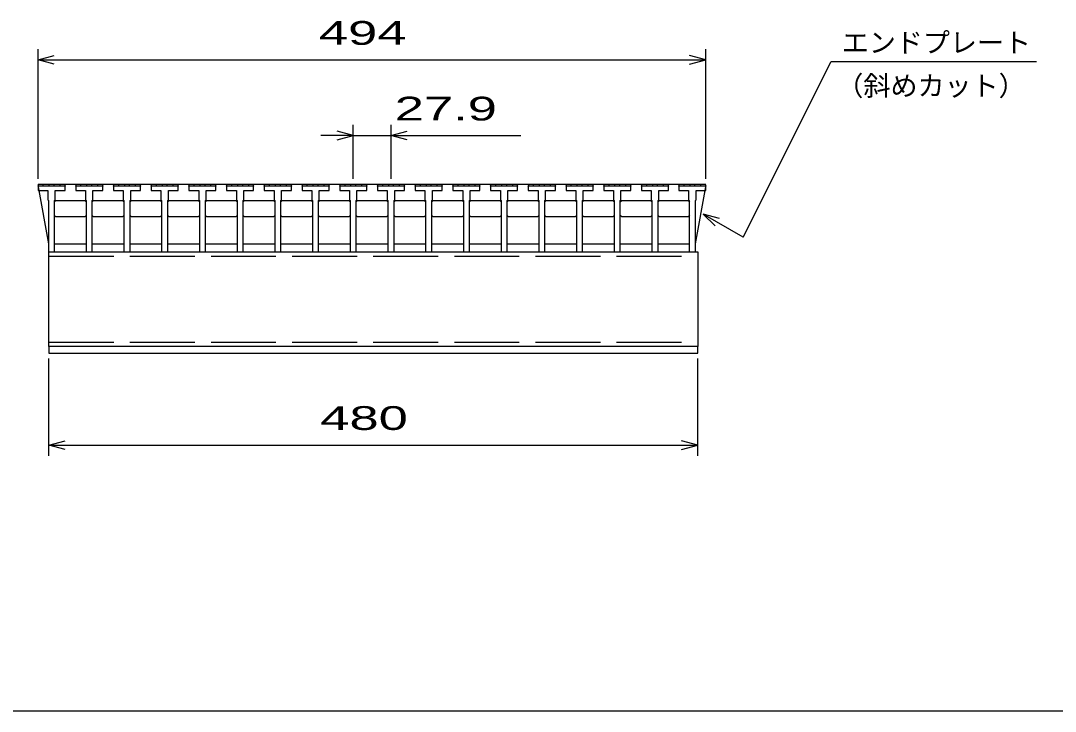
# Model space of a CAD drawing. Units: millimetres, scale not verified. Extents: x -1456 to 1389, y -1026 to 839.
# Drawn here: x -940 to -174, y -921 to -410 of the extents above; entities that cross this region are included whole.
import ezdxf
from ezdxf.enums import TextEntityAlignment as Align

# ---------------------------------------------------------------- set-up
doc = ezdxf.new("R2010")
doc.units = ezdxf.units.MM
doc.header["$LTSCALE"] = 8
doc.linetypes.add('DASHED', pattern=[7.5, 6, -1.5])
for name, color, linetype, lineweight in [('0_2', 150, 'Continuous', 25), ('16', 3, 'Continuous', 25), ('22', 2, 'Continuous', 25)]:
    doc.layers.add(name, color=color, linetype=linetype, lineweight=lineweight)
doc.styles.add('ベクトル', font='')
doc.styles.get('ベクトル').set_extended_font_data('ベクトル')

msp = doc.modelspace()

# ---------------------------------------------------------------- linework, layer by layer
at = {"layer": '0_2'}
msp.add_line((1388.8, -921.2), (-1379.2, -921.2), dxfattribs=at)
at = {"layer": '16'}
for p, q in [((-927, -532.7), (-926.5, -531.2)), ((-927, -531.2), (-433, -531.2)), ((-927, -531.2), (-927, -533.2)), ((-927, -532.7), (-927, -535.7)), ((-907, -532.7), (-927, -532.7)), ((-927, -533.2), (-919.25, -575.2)), ((-927, -535.7), (-919.75, -535.7)), ((-926.5, -531.2), (-923.6, -531.2)), ((-923.6, -531.2), (-923.1, -532.7)), ((-919.75, -535.7), (-919.75, -542.7)), ((-918.95, -532.7), (-918.45, -531.2)), ((-918.45, -531.2), (-915.55, -531.2)), ((-915.55, -531.2), (-915.05, -532.7)), ((-914.25, -542.7), (-914.25, -535.7)), ((-914.25, -535.7), (-907, -535.7)), ((-910.9, -532.7), (-910.4, -531.2)), ((-910.4, -531.2), (-907.5, -531.2)), ((-907.5, -531.2), (-907, -532.7)), ((-907, -535.7), (-907, -532.7)), ((-899.1, -532.7), (-898.6, -531.2)), ((-899.1, -532.7), (-899.1, -535.7)), ((-879.1, -532.7), (-899.1, -532.7)), ((-899.1, -535.7), (-891.85, -535.7)), ((-898.6, -531.2), (-895.7, -531.2)), ((-895.7, -531.2), (-895.2, -532.7)), ((-891.85, -535.7), (-891.85, -542.7)), ((-891.05, -532.7), (-890.55, -531.2)), ((-890.55, -531.2), (-887.65, -531.2)), ((-887.65, -531.2), (-887.15, -532.7)), ((-886.35, -542.7), (-886.35, -535.7)), ((-886.35, -535.7), (-879.1, -535.7)), ((-883, -532.7), (-882.5, -531.2)), ((-882.5, -531.2), (-879.6, -531.2)), ((-879.6, -531.2), (-879.1, -532.7)), ((-879.1, -535.7), (-879.1, -532.7)), ((-871.2, -532.7), (-870.7, -531.2)), ((-871.2, -532.7), (-871.2, -535.7)), ((-851.2, -532.7), (-871.2, -532.7)), ((-871.2, -535.7), (-863.95, -535.7)), ((-870.7, -531.2), (-867.8, -531.2)), ((-867.8, -531.2), (-867.3, -532.7)), ((-863.95, -535.7), (-863.95, -542.7)), ((-863.15, -532.7), (-862.65, -531.2)), ((-862.65, -531.2), (-859.75, -531.2)), ((-859.75, -531.2), (-859.25, -532.7)), ((-858.45, -542.7), (-858.45, -535.7)), ((-858.45, -535.7), (-851.2, -535.7)), ((-855.1, -532.7), (-854.6, -531.2)), ((-854.6, -531.2), (-851.7, -531.2)), ((-851.7, -531.2), (-851.2, -532.7)), ((-851.2, -535.7), (-851.2, -532.7)), ((-843.3, -532.7), (-842.8, -531.2)), ((-843.3, -532.7), (-843.3, -535.7)), ((-823.3, -532.7), (-843.3, -532.7)), ((-843.3, -535.7), (-836.05, -535.7)), ((-842.8, -531.2), (-839.9, -531.2)), ((-839.9, -531.2), (-839.4, -532.7)), ((-836.05, -535.7), (-836.05, -542.7)), ((-835.25, -532.7), (-834.75, -531.2)), ((-834.75, -531.2), (-831.85, -531.2)), ((-831.85, -531.2), (-831.35, -532.7)), ((-830.55, -542.7), (-830.55, -535.7)), ((-830.55, -535.7), (-823.3, -535.7)), ((-827.2, -532.7), (-826.7, -531.2)), ((-826.7, -531.2), (-823.8, -531.2)), ((-823.8, -531.2), (-823.3, -532.7)), ((-823.3, -535.7), (-823.3, -532.7)), ((-815.4, -532.7), (-814.9, -531.2)), ((-815.4, -532.7), (-815.4, -535.7)), ((-795.4, -532.7), (-815.4, -532.7)), ((-815.4, -535.7), (-808.15, -535.7)), ((-814.9, -531.2), (-812, -531.2)), ((-812, -531.2), (-811.5, -532.7)), ((-808.15, -535.7), (-808.15, -542.7)), ((-807.35, -532.7), (-806.85, -531.2)), ((-806.85, -531.2), (-803.95, -531.2)), ((-803.95, -531.2), (-803.45, -532.7)), ((-802.65, -542.7), (-802.65, -535.7)), ((-802.65, -535.7), (-795.4, -535.7)), ((-799.3, -532.7), (-798.8, -531.2)), ((-798.8, -531.2), (-795.9, -531.2)), ((-795.9, -531.2), (-795.4, -532.7)), ((-795.4, -535.7), (-795.4, -532.7)), ((-787.5, -532.7), (-787, -531.2)), ((-787.5, -532.7), (-787.5, -535.7)), ((-767.5, -532.7), (-787.5, -532.7)), ((-787.5, -535.7), (-780.25, -535.7)), ((-787, -531.2), (-784.1, -531.2)), ((-784.1, -531.2), (-783.6, -532.7)), ((-780.25, -535.7), (-780.25, -542.7)), ((-779.45, -532.7), (-778.95, -531.2)), ((-778.95, -531.2), (-776.05, -531.2)), ((-776.05, -531.2), (-775.55, -532.7)), ((-774.75, -542.7), (-774.75, -535.7)), ((-774.75, -535.7), (-767.5, -535.7)), ((-771.4, -532.7), (-770.9, -531.2)), ((-770.9, -531.2), (-768, -531.2)), ((-768, -531.2), (-767.5, -532.7)), ((-767.5, -535.7), (-767.5, -532.7)), ((-759.6, -532.7), (-759.1, -531.2)), ((-759.6, -532.7), (-759.6, -535.7)), ((-739.6, -532.7), (-759.6, -532.7)), ((-759.6, -535.7), (-752.35, -535.7)), ((-759.1, -531.2), (-756.2, -531.2)), ((-756.2, -531.2), (-755.7, -532.7)), ((-752.35, -535.7), (-752.35, -542.7)), ((-751.55, -532.7), (-751.05, -531.2)), ((-751.05, -531.2), (-748.15, -531.2)), ((-748.15, -531.2), (-747.65, -532.7)), ((-746.85, -542.7), (-746.85, -535.7)), ((-746.85, -535.7), (-739.6, -535.7)), ((-743.5, -532.7), (-743, -531.2)), ((-743, -531.2), (-740.1, -531.2)), ((-740.1, -531.2), (-739.6, -532.7)), ((-739.6, -535.7), (-739.6, -532.7)), ((-731.7, -532.7), (-731.2, -531.2)), ((-731.7, -532.7), (-731.7, -535.7)), ((-711.7, -532.7), (-731.7, -532.7)), ((-731.7, -535.7), (-724.45, -535.7)), ((-731.2, -531.2), (-728.3, -531.2)), ((-728.3, -531.2), (-727.8, -532.7)), ((-724.45, -535.7), (-724.45, -542.7)), ((-723.65, -532.7), (-723.15, -531.2)), ((-723.15, -531.2), (-720.25, -531.2)), ((-720.25, -531.2), (-719.75, -532.7)), ((-718.95, -542.7), (-718.95, -535.7)), ((-718.95, -535.7), (-711.7, -535.7)), ((-715.6, -532.7), (-715.1, -531.2)), ((-715.1, -531.2), (-712.2, -531.2)), ((-712.2, -531.2), (-711.7, -532.7)), ((-711.7, -535.7), (-711.7, -532.7)), ((-703.8, -532.7), (-703.3, -531.2)), ((-703.8, -532.7), (-703.8, -535.7)), ((-683.8, -532.7), (-703.8, -532.7)), ((-703.8, -535.7), (-696.55, -535.7)), ((-703.3, -531.2), (-700.4, -531.2)), ((-700.4, -531.2), (-699.9, -532.7)), ((-696.55, -535.7), (-696.55, -542.7)), ((-695.75, -532.7), (-695.25, -531.2)), ((-695.25, -531.2), (-692.35, -531.2)), ((-692.35, -531.2), (-691.85, -532.7)), ((-691.05, -542.7), (-691.05, -535.7)), ((-691.05, -535.7), (-683.8, -535.7)), ((-687.7, -532.7), (-687.2, -531.2)), ((-687.2, -531.2), (-684.3, -531.2)), ((-684.3, -531.2), (-683.8, -532.7)), ((-683.8, -535.7), (-683.8, -532.7)), ((-675.9, -532.7), (-675.4, -531.2)), ((-675.9, -532.7), (-675.9, -535.7)), ((-655.9, -532.7), (-675.9, -532.7)), ((-675.9, -535.7), (-668.65, -535.7)), ((-675.4, -531.2), (-672.5, -531.2)), ((-672.5, -531.2), (-672, -532.7)), ((-668.65, -535.7), (-668.65, -542.7)), ((-667.85, -532.7), (-667.35, -531.2)), ((-667.35, -531.2), (-664.45, -531.2)), ((-664.45, -531.2), (-663.95, -532.7)), ((-663.15, -542.7), (-663.15, -535.7)), ((-663.15, -535.7), (-655.9, -535.7)), ((-659.8, -532.7), (-659.3, -531.2)), ((-659.3, -531.2), (-656.4, -531.2)), ((-656.4, -531.2), (-655.9, -532.7)), ((-655.9, -535.7), (-655.9, -532.7)), ((-648, -532.7), (-647.5, -531.2)), ((-648, -532.7), (-648, -535.7)), ((-628, -532.7), (-648, -532.7)), ((-648, -535.7), (-640.75, -535.7)), ((-647.5, -531.2), (-644.6, -531.2)), ((-644.6, -531.2), (-644.1, -532.7)), ((-640.75, -535.7), (-640.75, -542.7)), ((-639.95, -532.7), (-639.45, -531.2)), ((-639.45, -531.2), (-636.55, -531.2)), ((-636.55, -531.2), (-636.05, -532.7)), ((-635.25, -542.7), (-635.25, -535.7)), ((-635.25, -535.7), (-628, -535.7)), ((-631.9, -532.7), (-631.4, -531.2)), ((-631.4, -531.2), (-628.5, -531.2)), ((-628.5, -531.2), (-628, -532.7)), ((-628, -535.7), (-628, -532.7)), ((-620.1, -532.7), (-619.6, -531.2)), ((-620.1, -532.7), (-620.1, -535.7)), ((-600.1, -532.7), (-620.1, -532.7)), ((-620.1, -535.7), (-612.85, -535.7)), ((-619.6, -531.2), (-616.7, -531.2)), ((-616.7, -531.2), (-616.2, -532.7)), ((-612.85, -535.7), (-612.85, -542.7)), ((-612.05, -532.7), (-611.55, -531.2)), ((-611.55, -531.2), (-608.65, -531.2)), ((-608.65, -531.2), (-608.15, -532.7)), ((-607.35, -542.7), (-607.35, -535.7)), ((-607.35, -535.7), (-600.1, -535.7)), ((-604, -532.7), (-603.5, -531.2)), ((-603.5, -531.2), (-600.6, -531.2)), ((-600.6, -531.2), (-600.1, -532.7)), ((-600.1, -535.7), (-600.1, -532.7)), ((-592.2, -532.7), (-591.7, -531.2)), ((-592.2, -532.7), (-592.2, -535.7)), ((-572.2, -532.7), (-592.2, -532.7)), ((-592.2, -535.7), (-584.95, -535.7)), ((-591.7, -531.2), (-588.8, -531.2)), ((-588.8, -531.2), (-588.3, -532.7)), ((-584.95, -535.7), (-584.95, -542.7)), ((-584.15, -532.7), (-583.65, -531.2)), ((-583.65, -531.2), (-580.75, -531.2)), ((-580.75, -531.2), (-580.25, -532.7)), ((-579.45, -542.7), (-579.45, -535.7)), ((-579.45, -535.7), (-572.2, -535.7)), ((-576.1, -532.7), (-575.6, -531.2)), ((-575.6, -531.2), (-572.7, -531.2)), ((-572.7, -531.2), (-572.2, -532.7)), ((-572.2, -535.7), (-572.2, -532.7)), ((-564.3, -532.7), (-563.8, -531.2)), ((-564.3, -532.7), (-564.3, -535.7)), ((-544.3, -532.7), (-564.3, -532.7)), ((-564.3, -535.7), (-557.05, -535.7)), ((-563.8, -531.2), (-560.9, -531.2)), ((-560.9, -531.2), (-560.4, -532.7)), ((-557.05, -535.7), (-557.05, -542.7)), ((-556.25, -532.7), (-555.75, -531.2)), ((-555.75, -531.2), (-552.85, -531.2)), ((-552.85, -531.2), (-552.35, -532.7)), ((-551.55, -542.7), (-551.55, -535.7)), ((-551.55, -535.7), (-544.3, -535.7)), ((-548.2, -532.7), (-547.7, -531.2)), ((-547.7, -531.2), (-544.8, -531.2)), ((-544.8, -531.2), (-544.3, -532.7)), ((-544.3, -535.7), (-544.3, -532.7)), ((-536.4, -532.7), (-535.9, -531.2)), ((-536.4, -532.7), (-536.4, -535.7)), ((-516.4, -532.7), (-536.4, -532.7)), ((-536.4, -535.7), (-529.15, -535.7)), ((-535.9, -531.2), (-533, -531.2)), ((-533, -531.2), (-532.5, -532.7)), ((-529.15, -535.7), (-529.15, -542.7)), ((-528.35, -532.7), (-527.85, -531.2)), ((-527.85, -531.2), (-524.95, -531.2)), ((-524.95, -531.2), (-524.45, -532.7)), ((-523.65, -542.7), (-523.65, -535.7)), ((-523.65, -535.7), (-516.4, -535.7)), ((-520.3, -532.7), (-519.8, -531.2)), ((-519.8, -531.2), (-516.9, -531.2)), ((-516.9, -531.2), (-516.4, -532.7)), ((-516.4, -535.7), (-516.4, -532.7)), ((-508.5, -532.7), (-508, -531.2)), ((-508.5, -532.7), (-508.5, -535.7)), ((-488.5, -532.7), (-508.5, -532.7)), ((-508.5, -535.7), (-501.25, -535.7)), ((-508, -531.2), (-505.1, -531.2)), ((-505.1, -531.2), (-504.6, -532.7)), ((-501.25, -535.7), (-501.25, -542.7)), ((-500.45, -532.7), (-499.95, -531.2)), ((-499.95, -531.2), (-497.05, -531.2)), ((-497.05, -531.2), (-496.55, -532.7)), ((-495.75, -542.7), (-495.75, -535.7)), ((-495.75, -535.7), (-488.5, -535.7)), ((-492.4, -532.7), (-491.9, -531.2)), ((-491.9, -531.2), (-489, -531.2)), ((-489, -531.2), (-488.5, -532.7)), ((-488.5, -535.7), (-488.5, -532.7)), ((-480.6, -532.7), (-480.1, -531.2)), ((-480.6, -532.7), (-480.6, -535.7)), ((-460.6, -532.7), (-480.6, -532.7)), ((-480.6, -535.7), (-473.35, -535.7)), ((-480.1, -531.2), (-477.2, -531.2)), ((-477.2, -531.2), (-476.7, -532.7)), ((-473.35, -535.7), (-473.35, -542.7)), ((-472.55, -532.7), (-472.05, -531.2)), ((-472.05, -531.2), (-469.15, -531.2)), ((-469.15, -531.2), (-468.65, -532.7)), ((-467.85, -542.7), (-467.85, -535.7)), ((-467.85, -535.7), (-460.6, -535.7)), ((-464.5, -532.7), (-464, -531.2)), ((-464, -531.2), (-461.1, -531.2)), ((-461.1, -531.2), (-460.6, -532.7)), ((-460.6, -535.7), (-460.6, -532.7)), ((-453, -532.7), (-452.5, -531.2)), ((-453, -532.7), (-453, -535.7)), ((-433, -532.7), (-453, -532.7)), ((-453, -535.7), (-445.75, -535.7)), ((-452.5, -531.2), (-449.6, -531.2)), ((-449.6, -531.2), (-449.1, -532.7)), ((-445.75, -535.7), (-445.75, -542.7)), ((-444.95, -532.7), (-444.45, -531.2)), ((-444.45, -531.2), (-441.55, -531.2)), ((-441.55, -531.2), (-441.05, -532.7)), ((-440.75, -575.2), (-433, -533.2)), ((-440.25, -542.7), (-440.25, -535.7)), ((-440.25, -535.7), (-433, -535.7)), ((-436.9, -532.7), (-436.4, -531.2)), ((-436.4, -531.2), (-433.5, -531.2)), ((-433.5, -531.2), (-433, -532.7)), ((-433, -535.7), (-433, -532.7)), ((-919.75, -542.7), (-919.25, -543.2)), ((-919.25, -543.2), (-919.25, -581.2)), ((-914.75, -543.2), (-914.25, -542.7)), ((-914.75, -581.2), (-914.75, -543.2)), ((-914.75, -544.2), (-913.75, -543.2)), ((-913.75, -543.2), (-892.35, -543.2)), ((-892.35, -543.2), (-891.35, -544.2)), ((-891.85, -542.7), (-891.35, -543.2)), ((-891.35, -543.2), (-891.35, -581.2)), ((-886.85, -543.2), (-886.35, -542.7)), ((-886.85, -581.2), (-886.85, -543.2)), ((-886.85, -544.2), (-885.85, -543.2)), ((-885.85, -543.2), (-864.45, -543.2)), ((-864.45, -543.2), (-863.45, -544.2)), ((-863.95, -542.7), (-863.45, -543.2)), ((-863.45, -543.2), (-863.45, -581.2)), ((-858.95, -543.2), (-858.45, -542.7)), ((-858.95, -581.2), (-858.95, -543.2)), ((-858.95, -544.2), (-857.95, -543.2)), ((-857.95, -543.2), (-836.55, -543.2)), ((-836.55, -543.2), (-835.55, -544.2)), ((-836.05, -542.7), (-835.55, -543.2)), ((-835.55, -543.2), (-835.55, -581.2)), ((-831.05, -543.2), (-830.55, -542.7)), ((-831.05, -581.2), (-831.05, -543.2)), ((-831.05, -544.2), (-830.05, -543.2)), ((-830.05, -543.2), (-808.65, -543.2)), ((-808.65, -543.2), (-807.65, -544.2)), ((-808.15, -542.7), (-807.65, -543.2)), ((-807.65, -543.2), (-807.65, -581.2)), ((-803.15, -543.2), (-802.65, -542.7)), ((-803.15, -581.2), (-803.15, -543.2)), ((-803.15, -544.2), (-802.15, -543.2)), ((-802.15, -543.2), (-780.75, -543.2)), ((-780.75, -543.2), (-779.75, -544.2)), ((-780.25, -542.7), (-779.75, -543.2)), ((-779.75, -543.2), (-779.75, -581.2)), ((-775.25, -543.2), (-774.75, -542.7)), ((-775.25, -581.2), (-775.25, -543.2)), ((-775.25, -544.2), (-774.25, -543.2)), ((-774.25, -543.2), (-752.85, -543.2)), ((-752.85, -543.2), (-751.85, -544.2)), ((-752.35, -542.7), (-751.85, -543.2)), ((-751.85, -543.2), (-751.85, -581.2)), ((-747.35, -543.2), (-746.85, -542.7)), ((-747.35, -581.2), (-747.35, -543.2)), ((-747.35, -544.2), (-746.35, -543.2)), ((-746.35, -543.2), (-724.95, -543.2)), ((-724.95, -543.2), (-723.95, -544.2)), ((-724.45, -542.7), (-723.95, -543.2)), ((-723.95, -543.2), (-723.95, -581.2)), ((-719.45, -543.2), (-718.95, -542.7)), ((-719.45, -581.2), (-719.45, -543.2)), ((-719.45, -544.2), (-718.45, -543.2)), ((-718.45, -543.2), (-697.05, -543.2)), ((-697.05, -543.2), (-696.05, -544.2)), ((-696.55, -542.7), (-696.05, -543.2)), ((-696.05, -543.2), (-696.05, -581.2)), ((-691.55, -543.2), (-691.05, -542.7)), ((-691.55, -581.2), (-691.55, -543.2)), ((-691.55, -544.2), (-690.55, -543.2)), ((-690.55, -543.2), (-669.15, -543.2)), ((-669.15, -543.2), (-668.15, -544.2)), ((-668.65, -542.7), (-668.15, -543.2)), ((-668.15, -543.2), (-668.15, -581.2)), ((-663.65, -543.2), (-663.15, -542.7)), ((-663.65, -581.2), (-663.65, -543.2)), ((-663.65, -544.2), (-662.65, -543.2)), ((-662.65, -543.2), (-641.25, -543.2)), ((-641.25, -543.2), (-640.25, -544.2)), ((-640.75, -542.7), (-640.25, -543.2)), ((-640.25, -543.2), (-640.25, -581.2)), ((-635.75, -543.2), (-635.25, -542.7)), ((-635.75, -581.2), (-635.75, -543.2)), ((-635.75, -544.2), (-634.75, -543.2)), ((-634.75, -543.2), (-613.35, -543.2)), ((-613.35, -543.2), (-612.35, -544.2)), ((-612.85, -542.7), (-612.35, -543.2)), ((-612.35, -543.2), (-612.35, -581.2)), ((-607.85, -543.2), (-607.35, -542.7)), ((-607.85, -581.2), (-607.85, -543.2)), ((-607.85, -544.2), (-606.85, -543.2)), ((-606.85, -543.2), (-585.45, -543.2)), ((-585.45, -543.2), (-584.45, -544.2)), ((-584.95, -542.7), (-584.45, -543.2)), ((-584.45, -543.2), (-584.45, -581.2)), ((-579.95, -543.2), (-579.45, -542.7)), ((-579.95, -581.2), (-579.95, -543.2)), ((-579.95, -544.2), (-578.95, -543.2)), ((-578.95, -543.2), (-557.55, -543.2)), ((-557.55, -543.2), (-556.55, -544.2)), ((-557.05, -542.7), (-556.55, -543.2)), ((-556.55, -543.2), (-556.55, -581.2)), ((-552.05, -543.2), (-551.55, -542.7)), ((-552.05, -581.2), (-552.05, -543.2)), ((-552.05, -544.2), (-551.05, -543.2)), ((-551.05, -543.2), (-529.65, -543.2)), ((-529.65, -543.2), (-528.65, -544.2)), ((-529.15, -542.7), (-528.65, -543.2)), ((-528.65, -543.2), (-528.65, -581.2)), ((-524.15, -543.2), (-523.65, -542.7)), ((-524.15, -581.2), (-524.15, -543.2)), ((-524.15, -544.2), (-523.15, -543.2)), ((-523.15, -543.2), (-501.75, -543.2)), ((-501.75, -543.2), (-500.75, -544.2)), ((-501.25, -542.7), (-500.75, -543.2)), ((-500.75, -543.2), (-500.75, -581.2)), ((-496.25, -543.2), (-495.75, -542.7)), ((-496.25, -581.2), (-496.25, -543.2)), ((-496.25, -544.2), (-495.25, -543.2)), ((-495.25, -543.2), (-473.85, -543.2)), ((-473.85, -543.2), (-472.85, -544.2)), ((-473.35, -542.7), (-472.85, -543.2)), ((-472.85, -543.2), (-472.85, -581.2)), ((-468.35, -543.2), (-467.85, -542.7)), ((-468.35, -581.2), (-468.35, -543.2)), ((-468.35, -544.2), (-467.35, -543.2)), ((-467.35, -543.2), (-445.95, -543.2)), ((-445.95, -543.2), (-444.95, -544.2)), ((-445.75, -542.7), (-445.25, -543.2)), ((-445.25, -543.2), (-445.25, -581.2)), ((-440.75, -543.2), (-440.25, -542.7)), ((-440.75, -581.2), (-440.75, -543.2)), ((-913.75, -555.2), (-914.75, -554.2)), ((-892.35, -555.2), (-913.75, -555.2)), ((-891.35, -554.2), (-892.35, -555.2)), ((-885.85, -555.2), (-886.85, -554.2)), ((-864.45, -555.2), (-885.85, -555.2)), ((-863.45, -554.2), (-864.45, -555.2)), ((-857.95, -555.2), (-858.95, -554.2)), ((-836.55, -555.2), (-857.95, -555.2)), ((-835.55, -554.2), (-836.55, -555.2)), ((-830.05, -555.2), (-831.05, -554.2)), ((-808.65, -555.2), (-830.05, -555.2)), ((-807.65, -554.2), (-808.65, -555.2)), ((-802.15, -555.2), (-803.15, -554.2)), ((-780.75, -555.2), (-802.15, -555.2)), ((-779.75, -554.2), (-780.75, -555.2)), ((-774.25, -555.2), (-775.25, -554.2)), ((-752.85, -555.2), (-774.25, -555.2)), ((-751.85, -554.2), (-752.85, -555.2)), ((-746.35, -555.2), (-747.35, -554.2)), ((-724.95, -555.2), (-746.35, -555.2)), ((-723.95, -554.2), (-724.95, -555.2)), ((-718.45, -555.2), (-719.45, -554.2)), ((-697.05, -555.2), (-718.45, -555.2)), ((-696.05, -554.2), (-697.05, -555.2)), ((-690.55, -555.2), (-691.55, -554.2)), ((-669.15, -555.2), (-690.55, -555.2)), ((-668.15, -554.2), (-669.15, -555.2)), ((-662.65, -555.2), (-663.65, -554.2)), ((-641.25, -555.2), (-662.65, -555.2)), ((-640.25, -554.2), (-641.25, -555.2)), ((-634.75, -555.2), (-635.75, -554.2)), ((-613.35, -555.2), (-634.75, -555.2)), ((-612.35, -554.2), (-613.35, -555.2)), ((-606.85, -555.2), (-607.85, -554.2)), ((-585.45, -555.2), (-606.85, -555.2)), ((-584.45, -554.2), (-585.45, -555.2)), ((-578.95, -555.2), (-579.95, -554.2)), ((-557.55, -555.2), (-578.95, -555.2)), ((-556.55, -554.2), (-557.55, -555.2)), ((-551.05, -555.2), (-552.05, -554.2)), ((-529.65, -555.2), (-551.05, -555.2)), ((-528.65, -554.2), (-529.65, -555.2)), ((-523.15, -555.2), (-524.15, -554.2)), ((-501.75, -555.2), (-523.15, -555.2)), ((-500.75, -554.2), (-501.75, -555.2)), ((-495.25, -555.2), (-496.25, -554.2)), ((-473.85, -555.2), (-495.25, -555.2)), ((-472.85, -554.2), (-473.85, -555.2)), ((-467.35, -555.2), (-468.35, -554.2)), ((-445.95, -555.2), (-467.35, -555.2)), ((-444.95, -554.2), (-445.95, -555.2)), ((-919.25, -581.2), (-914.75, -581.2)), ((-919, -581.2), (-439, -581.2)), ((-919, -651.2), (-919, -581.2)), ((-914.75, -575.2), (-891.35, -575.2)), ((-891.35, -581.2), (-886.85, -581.2)), ((-886.85, -575.2), (-863.45, -575.2)), ((-863.45, -581.2), (-858.95, -581.2)), ((-858.95, -575.2), (-835.55, -575.2)), ((-835.55, -581.2), (-831.05, -581.2)), ((-831.05, -575.2), (-807.65, -575.2)), ((-807.65, -581.2), (-803.15, -581.2)), ((-803.15, -575.2), (-779.75, -575.2)), ((-779.75, -581.2), (-775.25, -581.2)), ((-775.25, -575.2), (-751.85, -575.2)), ((-751.85, -581.2), (-747.35, -581.2)), ((-747.35, -575.2), (-723.95, -575.2)), ((-723.95, -581.2), (-719.45, -581.2)), ((-719.45, -575.2), (-696.05, -575.2)), ((-696.05, -581.2), (-691.55, -581.2)), ((-691.55, -575.2), (-668.15, -575.2)), ((-668.15, -581.2), (-663.65, -581.2)), ((-663.65, -575.2), (-640.25, -575.2)), ((-640.25, -581.2), (-635.75, -581.2)), ((-635.75, -575.2), (-612.35, -575.2)), ((-612.35, -581.2), (-607.85, -581.2)), ((-607.85, -575.2), (-584.45, -575.2)), ((-584.45, -581.2), (-579.95, -581.2)), ((-579.95, -575.2), (-556.55, -575.2)), ((-556.55, -581.2), (-552.05, -581.2)), ((-552.05, -575.2), (-528.65, -575.2)), ((-528.65, -581.2), (-524.15, -581.2)), ((-524.15, -575.2), (-500.75, -575.2)), ((-500.75, -581.2), (-496.25, -581.2)), ((-496.25, -575.2), (-472.85, -575.2)), ((-472.85, -581.2), (-468.35, -581.2)), ((-468.35, -575.2), (-445.25, -575.2)), ((-445.25, -581.2), (-440.75, -581.2)), ((-439, -581.2), (-439, -651.2)), ((-439, -651.2), (-919, -651.2)), ((-919, -651.2), (-919, -656.2)), ((-919, -656.2), (-439, -656.2)), ((-439, -656.2), (-439, -651.2))]:
    msp.add_line(p, q, dxfattribs=at)
at = {"layer": '16', "linetype": 'DASHED'}
for p, q in [((-919, -584.4), (-439, -584.4)), ((-919, -648), (-439, -648))]:
    msp.add_line(p, q, dxfattribs=at)
at = {"layer": '22', "color": 4}
for p, q in [((-927, -527.2), (-927, -431.2)), ((-927, -439.2), (-915, -436)), ((-433, -439.2), (-445, -436)), ((-433, -527.2), (-433, -431.2)), ((-915, -442.4), (-927, -439.2)), ((-927, -439.2), (-433, -439.2)), ((-445, -442.4), (-433, -439.2)), ((-405.4, -570.32), (-340.4, -440.32)), ((-340.4, -440.32), (-188.4, -440.32)), ((-693.8, -527.2), (-693.8, -487.2)), ((-665.9, -487.2), (-665.9, -527.2)), ((-693.8, -495.2), (-717.8, -495.2)), ((-693.8, -495.2), (-705.8, -492)), ((-705.8, -498.4), (-693.8, -495.2)), ((-693.8, -495.2), (-665.9, -495.2)), ((-665.9, -495.2), (-653.9, -492)), ((-653.9, -498.4), (-665.9, -495.2)), ((-665.9, -495.2), (-569.9, -495.2)), ((-423, -556.4), (-435, -553.2)), ((-426.2, -562), (-435, -553.2)), ((-405.4, -570.32), (-435, -553.2)), ((-919, -732.2), (-919, -660.2)), ((-439, -732.2), (-439, -660.2)), ((-919, -724.2), (-907, -721)), ((-907, -727.4), (-919, -724.2)), ((-919, -724.2), (-439, -724.2)), ((-439, -724.2), (-451, -721)), ((-451, -727.4), (-439, -724.2))]:
    msp.add_line(p, q, dxfattribs=at)

# ---------------------------------------------------------------- texts
at = {"layer": '22', "style": 'ベクトル', "width": 1.65}
for s, p in [(' 494 ', (-730, -419.2)), (' 27.9 ', (-673.9, -475.2)), (' 480 ', (-729, -704.2))]:
    msp.add_text(s, height=17.6, dxfattribs=at).set_placement(p, align=Align.MIDDLE_LEFT)
at = {"layer": '22', "style": 'ベクトル'}
for s, p in [('エンドプレート', (-332.4, -426.32)), ('（斜めカット）', (-336.4, -458.32))]:
    msp.add_text(s, height=14.66, dxfattribs=at).set_placement(p, align=Align.MIDDLE_LEFT)

doc.saveas('drawing.dxf')
